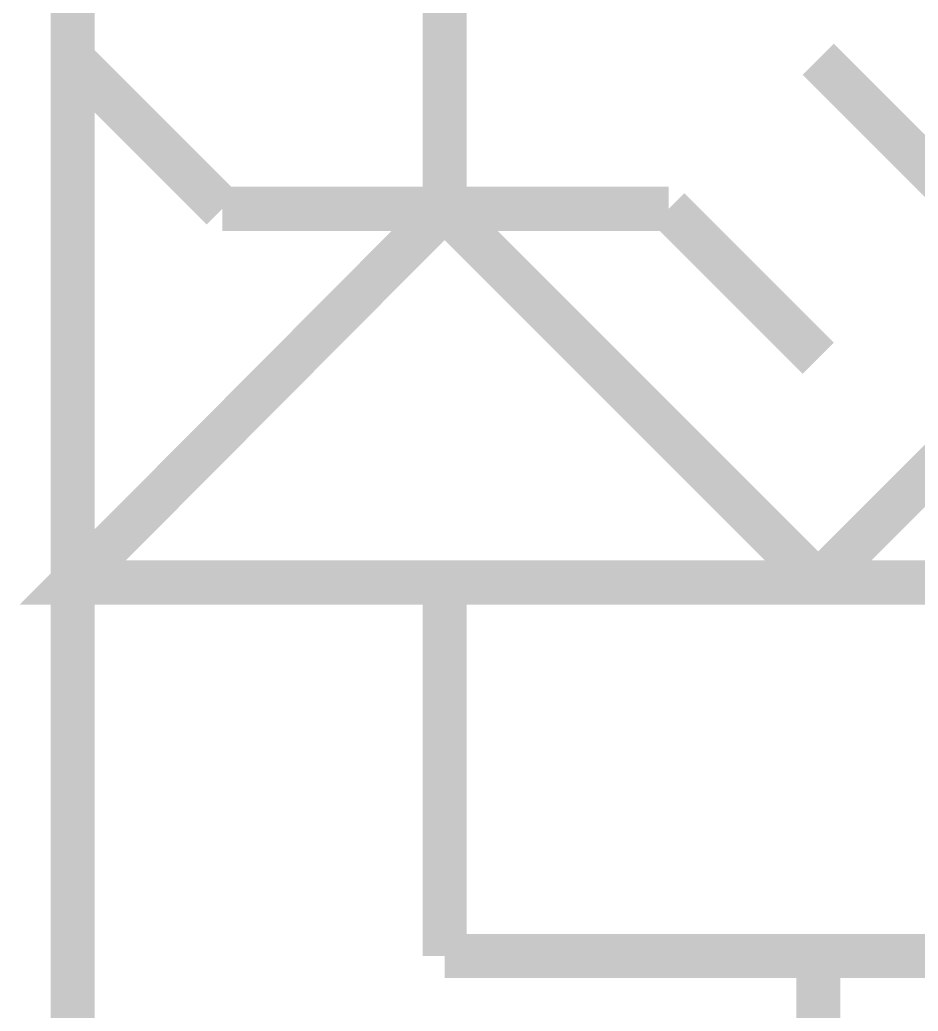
# Model space of a CAD drawing. Header units: inches. Extents: x 0 to 569, y 0 to 432.
# Drawn here: x 86.01 to 92.12, y 106.3 to 113.04 of the extents above; entities that cross this region are included whole.
import ezdxf

# ---------------------------------------------------------------- set-up
doc = ezdxf.new("R2010")
doc.units = ezdxf.units.IN
doc.layers.add('Sheet', color=255, linetype='Continuous')

msp = doc.modelspace()

# ---------------------------------------------------------------- linework, layer by layer
at = {"layer": 'Sheet'}
for points in [[(88.9, 81.2726, 0.2997, 0.2997, 0), (88.9, 91.4301, 0.2997, 0.2997, 0), (86.3699, 91.4301, 0.2997, 0.2997, 0), (86.3699, 116.8301, 0.2997, 0.2997, 0), (88.9, 116.8301, 0.2997, 0.2997, 0)], [(88.9, 111.7575, 0.2997, 0.2997, 0), (88.9, 116.8301, 0.2997, 0.2997, 0)], [(87.3869, 111.7575, 0.2997, 0.2997, 0), (86.3699, 112.7745, 0.2997, 0.2997, 0)], [(92.4595, 111.7575, 0.2997, 0.2997, 0), (91.4425, 112.7745, 0.2997, 0.2997, 0)], [(90.4255, 111.7575, 0.2997, 0.2997, 0), (87.3869, 111.7575, 0.2997, 0.2997, 0)], [(91.4425, 110.7405, 0.2997, 0.2997, 0), (90.4255, 111.7575, 0.2997, 0.2997, 0)], [(88.9, 109.215, 0.2997, 0.2997, 0), (88.9, 106.6726, 0.2997, 0.2997, 0)], [(88.9, 106.6726, 0.2997, 0.2997, 0), (93.985, 106.6726, 0.2997, 0.2997, 0)], [(91.4425, 106.6726, 0.2997, 0.2997, 0), (91.4425, 101.6, 0.2997, 0.2997, 0)]]:
    msp.add_lwpolyline(points, format="xyseb", dxfattribs=at)
for points in [[(91.4425, 109.215, 0.2997, 0.2997, 0), (88.9, 111.7575, 0.2997, 0.2997, 0), (86.3699, 109.215, 0.2997, 0.2997, 0), (91.4425, 109.215, 0.2997, 0.2997, 0)], [(96.5274, 109.215, 0.2997, 0.2997, 0), (93.985, 111.7575, 0.2997, 0.2997, 0), (91.4425, 109.215, 0.2997, 0.2997, 0), (96.5274, 109.215, 0.2997, 0.2997, 0)], [(91.4425, 109.215, 0.0991, 0.0991, 0), (88.9, 111.7575, 0.0991, 0.0991, 0), (86.3699, 109.215, 0.0991, 0.0991, 0), (91.4425, 109.215, 0.0991, 0.0991, 0)], [(96.5274, 109.215, 0.0991, 0.0991, 0), (93.985, 111.7575, 0.0991, 0.0991, 0), (91.4425, 109.215, 0.0991, 0.0991, 0), (96.5274, 109.215, 0.0991, 0.0991, 0)]]:
    msp.add_lwpolyline(points, format="xyseb", close=True, dxfattribs=at)

doc.saveas('drawing.dxf')
